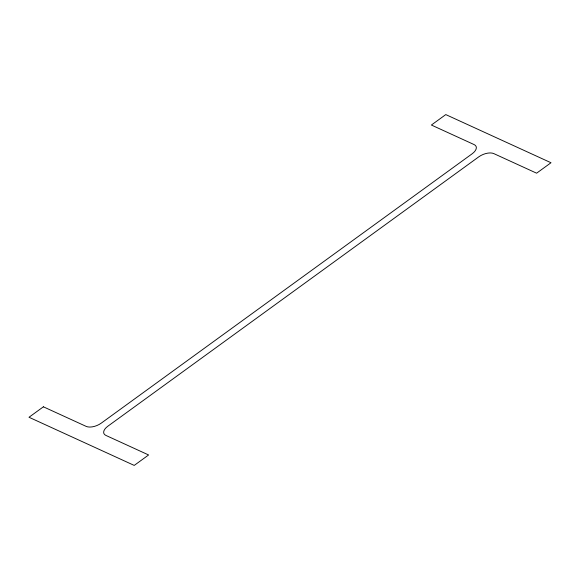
<?xml version="1.0" encoding="UTF-8"?>
<svg xmlns="http://www.w3.org/2000/svg" width="580" height="580" viewBox="0 0 580 580"><rect width="100%" height="100%" fill="white"/><g stroke="black" fill="none" stroke-linecap="round" stroke-linejoin="round"><path stroke-width="0.87" d="M43.391 406.812L29 417.259L134.219 465.414L148.611 454.966L105.835 435.391A11.39 5.8 -22.4 0 1 107.887 426.184L478.754 156.854A11.39 5.8 -22.4 0 1 493.834 153.613L536.609 173.188L551 162.741L445.781 114.586L431.389 125.034L474.164 144.608A11.39 5.8 -22.4 0 1 472.113 153.816L101.246 423.146A11.39 5.8 -22.4 0 1 86.166 426.387L43.391 406.812"/></g></svg>
